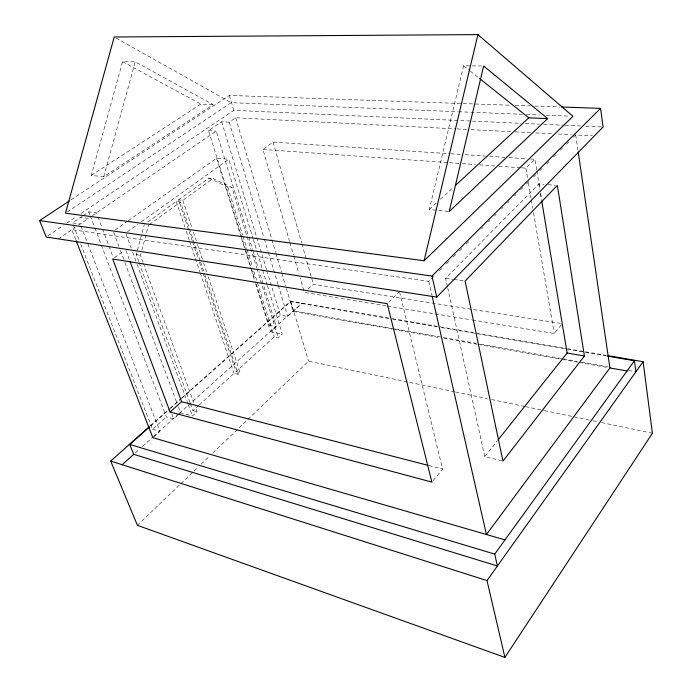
<?xml version="1.0" encoding="UTF-8"?>
<svg xmlns="http://www.w3.org/2000/svg" width="692" height="692" viewBox="0 0 692 692"><rect width="100%" height="100%" fill="white"/><g stroke="black" fill="none" stroke-linecap="round" stroke-linejoin="round"><path stroke-width="0.52" stroke-dasharray="3.46 2.59" d="M448.182 211.38L429.3 209.477L463.605 65.775L481.537 65.991M138.807 261.723L136.229 254.63L144.299 224.511M143.062 262.406L140.493 255.296L141.609 251.127M141.886 250.089L148.581 225.082M103.757 176.694L135.208 61.796L213.222 104.63L103.757 176.694L91.275 175.431L122.579 61.649L135.208 61.796M501.942 460.855L484.755 456.659L497.479 440.648M433.235 480.464L442.586 469.107L399.742 292.751M472.368 320.015L554.275 333.466L561.696 324.453M447.49 286.739L445.639 278.296L538.886 183.934L544.016 184.34M75.8 239.709L71.89 229.657L428.789 281.393L434.913 275.295M439.498 270.719L443.321 266.904M446.383 263.851L450.207 260.036M453.269 256.992L456.322 253.938M459.384 250.885L463.207 247.07M466.27 244.025L470.093 240.21M481.563 228.767L483.094 227.244M488.448 221.907L489.979 220.376M494.564 215.8L496.095 214.278M501.449 208.941L502.98 207.41M507.573 202.834L509.096 201.311M514.45 195.974L515.981 194.443M520.574 189.868L522.867 187.584M526.69 183.769L528.982 181.477M533.575 176.901L535.867 174.618M539.691 170.803L542.753 167.749M546.576 163.935L548.868 161.651M553.462 157.075L555.754 154.783M560.347 150.207L562.639 147.924M566.463 144.109L568.755 141.817M573.348 137.241L575.64 134.957L592.361 135.744M388.766 302.179L399.483 291.695M521.56 167.836L525.868 168.147L534.925 159.29L536.698 169.895M137.423 525.34L180.205 484.305M180.984 483.561L198.094 467.143M201.208 464.159L209.762 455.95M212.876 452.966L247.105 420.139M247.874 419.387L308.546 361.189L454.558 391.784M429.3 209.477L437.197 202.202M440.354 199.287L452.992 187.653M178.285 406.74L180.525 412.795L192.393 415.961L197.038 411.723L195.205 406.645M199.244 404.906L234.017 373.369L238.109 374.303L240.098 372.486L208.05 276.177M203.18 273.452L236.015 371.561L274.205 336.918L278.262 337.722L282.25 334.089L267.475 285.744M190.343 403.557L192.921 410.641L198.457 405.624M135.321 452.897L139.334 449.29M142.535 446.401L152.967 437.033M153.771 436.315L178.631 413.963M179.436 413.236L301.928 303.122M153.65 436.972L159.904 431.35L87.547 243.108M101.404 245.184L166.348 416.904L173.727 418.911L177.507 415.511M178.259 414.837L180.525 412.795M255.556 283.547L270.572 331.805L276.316 326.641L259.535 272.094M256.256 284.066L269.058 325.257L280.39 315.154L287.621 316.469L301.98 303.563M308.078 289.022L313.381 284.308L560.243 323.302M80.696 244.042L152.508 429.248L166.348 416.904M150.242 425.943L169.626 408.738M170.431 408.02L180.932 398.704M181.737 397.987L290.744 301.202L391.214 318.45M150.744 425.77L169.332 409.266M170.145 408.548L180.647 399.215M181.46 398.497L290.571 301.6L391.482 318.96M114.396 257.709L123.92 250.772M289.628 241.646L262.995 149.463L273.072 142.12L449.8 153.71M149.446 224.459L180.543 201.995L200.299 261.135M192.238 240.755L178.553 199.876L182.818 200.351L213.032 178.536L231.932 187.445L246.845 235.825M147.759 222.02L176.278 201.51L180.543 201.995M178.553 199.876L208.794 178.129L213.032 178.536M127.423 231.742L137.907 224.243M141.402 221.743L228.792 159.238L253.004 238.437M115.088 229.995L127.44 221.258M128.323 220.636L216.579 158.269L228.792 159.238M58.37 238.887L75.212 227.391M78.533 225.116L88.394 218.369L80.704 217.349M92.443 215.619L216.172 131.099L248.463 236.076M245.686 250.089L208.552 130.632L221.63 121.766L229.234 122.173L235.661 117.787L455.864 128.876M82.322 216.25L72.496 222.91L80.194 223.983M83.126 215.696L88.801 211.856L96.499 212.851L97.633 215.878M47.982 235.799L63.171 225.54M66.743 223.127L76.57 216.492M81.033 213.473L233.784 110.331L471.338 121.065M67.262 211.986L231.163 102.667L457.585 111.706M71.068 199.824L229.355 95.427L509.926 105.21M91.275 175.431L200.853 104.111L213.222 104.63M515.324 105.4L530.435 105.928M534.752 106.075L559.568 106.94M458.666 111.749L522.278 114.284M526.595 114.457L539.535 114.976M546.005 115.235L569.724 116.178M472.42 121.117L521.007 123.314M525.332 123.513L539.371 124.145M543.687 124.335L564.205 125.269M565.286 125.313L580.398 125.996M585.804 126.238L603.078 127.025M456.945 128.928L466.659 129.421M470.984 129.638L510.921 131.644M515.237 131.861L530.349 132.622M535.746 132.899L553.02 133.764M558.418 134.032L571.367 134.689M208.552 130.632L216.172 131.099M450.873 153.78L460.569 154.42M464.886 154.697L485.36 156.037M489.668 156.323L504.753 157.318M509.061 157.594L526.309 158.727M530.617 159.013L534.925 159.29M262.995 149.463L448.304 162.629M449.376 162.707L461.227 163.546M462.308 163.623L475.24 164.549M479.547 164.852L494.624 165.924M498.941 166.227L520.488 167.758M548.116 184.669L555.295 185.24M208.794 178.129L227.72 187.03L231.932 187.445M445.639 278.296L452.81 279.308M453.831 279.456L464.072 280.9M136.229 254.63L140.493 255.296M386.205 305.855L304.298 292.396L300.112 277.899M387.269 306.028L434.074 313.718M435.138 313.891L471.304 319.834M392.277 318.631L566.592 348.569M567.656 348.751L605.924 355.316M392.546 319.142L437.301 326.84M441.565 327.575L476.727 333.622M477.791 333.803L584.351 352.133M585.415 352.315L606.728 355.982M394.397 328.847L293.322 310.864L290.571 301.6M395.461 329.029L442.274 337.359M443.338 337.549L476.321 343.414M480.577 344.175L562.501 358.75M563.565 358.94L577.396 361.397M581.652 362.158L608.251 366.89M628.466 370.488L635.913 371.812M392.035 329.089L293.192 311.469L285.805 286.609M393.099 329.28L439.861 337.618M444.117 338.379L477.065 344.253M478.129 344.443L561.03 359.226M562.094 359.416L578.036 362.262M579.1 362.452L607.801 367.564M269.058 325.257L276.316 326.641M270.572 331.805L282.25 334.089M455.613 392.001L487.358 398.653M491.588 399.535L524.389 406.412M525.444 406.637L543.436 410.399M544.492 410.624L592.101 420.598M593.165 420.822L597.395 421.705M601.625 422.596L652.409 433.235M236.015 371.561L240.098 372.486M429.014 465.595L442.586 469.107M192.921 410.641L197.038 411.723M152.508 429.248L159.904 431.35M122.579 61.649L200.853 104.111M116.1 38.051L231.163 102.667M463.605 65.775L469.461 70.446M470.292 71.112L478.648 77.789M73.283 224.926L79.139 240.02M80.973 225.999L87.157 242.105M88.801 211.856L89.943 214.883M90.323 215.895L94.527 227.002M94.908 228.014L101.023 244.181M98.013 216.89L102.174 227.997M102.554 229.009L108.609 245.176M108.99 246.179L113.151 257.294M171.832 413.859L173.727 418.911M113.696 232.252L118.92 246.369M120.417 250.409L124.525 261.498M124.897 262.51L176.789 402.709M126.022 250.521L129.75 260.668M139.17 262.735L189.98 402.545M126.039 234L131.203 248.151M132.674 252.199L136.731 263.315M137.102 264.327L187.973 403.825M188.336 404.837L192.393 415.961M143.426 263.418L193.734 402.588M176.278 201.51L184.876 227.088M186.243 231.18L189.34 240.383M189.686 241.413L199.997 272.094M200.343 273.124L234.017 373.369M200.637 262.156L204.728 274.387M205.066 275.407L238.109 374.303M192.575 241.776L198.05 258.125M199.417 262.216L202.834 272.432M182.818 200.351L192.021 228.023M193.388 232.123L197.142 243.385M197.48 244.414L203.275 261.835M203.612 262.856L207.704 275.156M227.72 187.03L242.684 235.28M243.004 236.309L246.819 248.627M247.139 249.656L252.554 267.112M253.826 271.212L274.205 336.918M246.006 251.118L254.976 279.949M216.579 158.269L241.179 237.339M241.499 238.359L251.084 269.171M251.404 270.191L255.236 282.518M247.165 236.854L256.68 267.735M257 268.764L278.262 337.722M248.774 237.105L252.571 249.457M252.891 250.487L258.272 267.977M253.324 239.467L257.095 251.802M257.407 252.831L267.155 284.715M221.63 121.766L256.507 236.56M256.818 237.59L266.558 269.646M266.878 270.684L280.39 315.154M229.234 122.173L264.015 237.927M264.327 238.956L268.055 251.36M268.366 252.398L277.994 284.438M278.305 285.467L287.621 316.469M229.355 95.427L233.784 110.331M235.661 117.787L275.65 252.433M275.961 253.471L281.497 272.112M281.808 273.141L285.493 285.571M290.744 301.202L308.546 361.189M289.931 242.676L293.52 255.106M293.823 256.144L298.909 273.755M273.072 142.12L301.617 242.788M301.911 243.826L313.381 284.308M428.789 281.393L431.903 295.052M447.724 287.794L484.755 456.659M525.868 168.147L527.693 178.744M528.42 182.982L531.153 198.881M531.335 199.936L532.788 208.413M533.523 212.652L554.275 333.466M536.871 170.959L539.881 188.977M540.59 193.224L541.481 198.526M538.886 183.934L539.777 189.253M540.487 193.509L541.551 199.884M575.692 134.905L578.045 150.942"/><path stroke-width="1.04" d="M424.092 260.754L477.913 34.6L114.232 36.996L65.472 213.179L424.092 260.754L572.959 116.308L477.913 34.6M149.437 426.661L110.677 461.071L137.423 525.34L504.909 657.4L652.409 433.235L643.119 361.708L608.043 355.688M504.909 657.4L486.995 580.579L643.119 361.708M149.126 427.206L129.733 444.437L133.72 454.333L497.401 565.987L494.719 554.102L634.434 360.748L607.792 356.164M578.201 152.006L609.92 367.945L486.433 534.509L432.137 296.098M584.429 356.017L502.954 461.106L465.093 281.047L557.345 185.404L584.429 356.017L567.137 353.007L498.153 439.801M69.269 201.009L39.591 220.584L46.2 237.001L436.738 297.11L603.078 127.025L600.578 108.376L561.722 107.018M39.591 220.584L431.998 276.082L600.578 108.376M547.692 118.609L449.238 211.484L483.647 66.017L547.692 118.609L528.8 117.822L479.487 78.456M455.362 185.473L528.8 117.822M122.164 464.721L133.72 454.333M170.085 411.965L431.894 482.09L387.235 303.676L112.658 258.972L170.085 411.965L181.589 401.715L427.976 465.327M609.92 367.945L627.021 370.998M504.978 539.898L152.863 437.673L76.189 240.712M129.733 444.437L494.719 554.102M110.677 461.071L486.995 580.579M130.122 261.68L181.589 401.715M431.998 276.082L436.738 297.11M541.732 200.948L567.137 353.007M634.434 360.748L635.913 371.812"/></g></svg>
